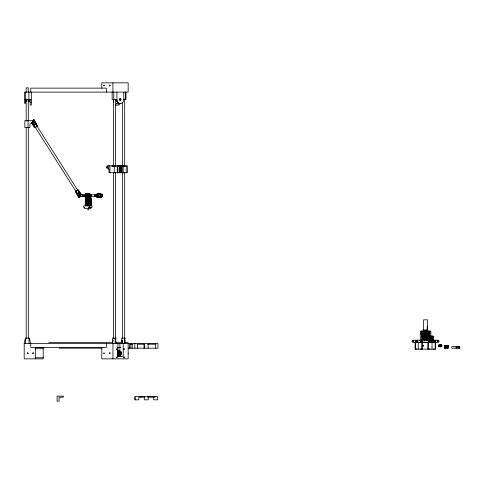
<?xml version="1.0" encoding="UTF-8"?>
<svg xmlns="http://www.w3.org/2000/svg" width="484" height="484" viewBox="0 0 484 484"><rect width="100%" height="100%" fill="white"/><g stroke="black" fill="none" stroke-linecap="round" stroke-linejoin="round"><path stroke-width="0.73" d="M97.459 196.552L97.459 196.268C96.104 196.05 97.278 197.248 97.683 196.268L98.391 196.268L97.707 196.667M106.371 92.111L106.371 88.136L30.758 88.136L30.758 92.111M128.151 353.356L128.163 353.151M433.501 340.639L433.428 342.345M433.495 340.53L433.501 339.066M433.501 339.707L433.428 340.252M116.208 99.45L116.402 99.928M87.338 194.671L85.747 194.659L86.92 195.197C86.751 194.501 87.749 194.671 86.92 194.907L86.515 194.671M97.217 194.659L98.391 195.197L98.403 194.671L96.994 194.804M86.243 196.667L86.92 196.268L85.843 196.31A0.835 0.417 -90 0 1 85.251 196.322L85.837 196.322L85.831 195.131M97.163 196.655L97.683 195.197L97.683 196.268L97.314 196.31A0.835 0.417 -90 0 1 96.715 196.322L97.308 196.322L97.223 195.01M33.729 121.121L33.916 121.224C33.807 122.071 32.107 122.494 32.966 121.399C34.987 122.083 30.667 122.9 33.916 121.224L32.664 121.611M79.255 195.082L79.388 196.335M79.582 194.871L79.225 195.342M116.027 99.462L116.184 99.934M85.946 195.947L86.212 195.197L86.212 196.268L85.747 196.8L85.251 196.322M426.7 340.198L427.039 337.348M427.203 335.92L427.541 333.071L427.541 335.92M422.774 339.405L422.375 339.798L421.975 339.405L422.375 339.006L422.774 339.405L428.08 339.405M441.081 346.193L441.136 345.6C440.924 344.548 439.345 344.904 439.278 346.09L439.672 346.78L441.093 345.993M441.015 346.314L440.743 346.78L441.015 345.388L441.039 345.83M430.585 341.244L430.82 342.291L430.82 340.222L430.712 342.218L430.712 340.3L430.585 341.256L430.742 340.706M79.049 196.093L79.255 196.165A0.835 0.835 0 0 0 80.58 196.292L79.533 196.552M438.619 346.574L438.855 346.78L438.855 344.923L438.619 345.128M441.674 345.6L441.704 344.923L438.71 344.923L438.619 346.683L441.704 346.78L441.674 344.923L441.801 346.659M112.615 342.757L113.038 340.107L112.512 343.416M121.793 342.757L122.216 340.107L121.684 343.416M122.028 343.416L122.24 342.091M430.712 341.256L430.742 341.807M97.677 196.788L98.391 196.268M35.151 347.651L43.203 347.651L43.203 358.856L24.2 358.856L24.2 343.416L25.416 338.116L29.076 338.116L30.758 343.416L30.758 347.391L106.383 347.391L106.371 343.416M439.811 345.848C441.323 345.092 439.865 347.028 438.619 345.848M440.531 344.923C441.825 345.927 439.738 344.402 439.611 345.274M430.851 337.487L432.176 338.032L430.851 342.327L432.176 340.675L432.176 338.032L433.501 337.487M97.054 196.038L97.054 195.421M84.204 196.655L84.204 194.804M85.692 196.655L85.692 194.804M90.169 196.655L90.435 195.996M95.675 196.655L95.675 194.804M440.531 346.78L439.484 346.266L439.569 345.11M439.781 346.562L439.405 346.314M86.122 194.671L86.92 195.197M79.309 196.431L86.14 196.655M121.2 172.746L121.635 171.354A1.192 1.035 -90 0 0 121.333 169.781A1.192 1.035 -90 0 0 119.953 169.993A1.192 1.035 -90 0 0 120.014 171.602L120.74 172.08L120.74 172.746M85.541 196.111L85.541 195.348M28.187 353.538L27.854 352.872L27.854 353.641M437.324 341.565L437.324 340.948M97.417 195.935L97.417 195.512L95.941 195.463M445.219 348.056L445.77 347.258L446.883 347.258L447.44 348.056L447.44 345.407L446.883 346.199L445.77 346.199L445.219 345.407L445.219 348.056L444.475 347.911M80.58 196.292L80.011 196.8L79.061 196.304L79.013 195.233L79.037 195.766M120.232 103.503L119.076 105.088L115.386 105.088M430.863 342.69L430.851 331.788L430.058 330.995L429.526 331.721L429.526 340.198M429.538 333.258L429.423 333.694M430.82 340.5L430.585 340.427M441.801 345.636L441.801 345.044M441.644 346.036L441.644 345.667M80.175 196.062C81.04 195.361 79.17 194.937 79.588 195.947C81.118 196.595 79.582 194.193 79.061 196.304L80.175 196.062L79.727 195.361M420.257 340.198L420.257 331.788L421.05 330.995L430.058 330.995M79.188 196.48L79.763 196.952L79.291 196.649M431.819 342.424L432.527 342.424M87.447 196.286L86.763 196.843L87.937 196.286L87.447 196.286L87.447 195.173L86.763 194.616L85.608 194.616L85.644 193.878L89.97 194.199L91.113 194.967L91.113 196.498L89.963 197.26L85.608 197.587L85.626 196.843L87.338 196.788M98.234 196.843L98.918 196.286L98.918 195.173L98.234 194.616L97.072 194.616M421.655 334.571L422.641 333.772L428.467 333.839M421.026 333.186L421.026 333.966M430.082 333.966L430.082 333.186M29.294 99.898L29.494 99.462M80.175 194.792L79.727 194.931A0.835 0.835 0 0 0 79.261 196.177L80.846 195.143M433.531 340.5L433.64 340.3M89.97 194.199L85.94 193.878L88.82 194.967L89.963 194.199L88.257 193.878L91.113 194.967M97.066 194.616L97.066 193.878L99.728 193.878L101.434 194.199L97.411 193.878L100.285 194.967L101.434 194.199L102.584 194.967L102.584 196.498L101.434 197.26L97.072 197.587L97.066 196.843M33.336 120.232L33.965 119.832M33.444 120.401L34.074 120.002M32.966 120.728L33.463 120.522M33.481 120.455L34.104 120.056L33.553 120.57M33.596 120.637L34.219 120.238M33.638 120.697L34.261 120.304M33.723 120.837L34.303 120.371M33.765 120.909L34.394 120.51L33.813 120.976M34.485 120.655L33.196 121.442L33.916 121.242M34.533 120.728L33.904 121.127L33.245 120.08L33.892 119.723L37.571 126.118L34.987 127.758L31.399 122.718M33.396 122.652C32.888 123.783 31.871 122.216 32.815 123.021L32.507 122.972M33.626 122.506L34.207 122.137M32.398 122.9L33.142 124.067L34.128 124.582L35.066 123.989L35.017 122.875L34.279 121.708M33.142 124.067L34.34 124.92L35.278 124.321L35.017 122.875M34.412 124.987L35.09 124.557M78.65 195.463L80.283 194.429L80.538 194.653L80.162 194.501C81.403 195.621 79.485 192.68 78.638 192.602L77.7 193.201L77.96 194.647L79.733 197.442L79.11 197.841L75.407 191.404L77.991 189.764L81.584 194.822M77.888 192.971L78.347 192.674M77.96 194.647L77.912 193.539L78.85 192.941L79.836 193.455M78.444 196.794L79.073 196.401M78.493 196.873L79.122 196.474M78.541 196.946L79.164 196.546M78.583 197.012L79.213 196.619M78.632 197.085L79.297 196.758M78.717 197.224L79.34 196.825M78.759 197.284L79.382 196.891L78.838 197.411M78.874 197.466L79.497 197.067M80.913 196.226C80.175 197.472 78.904 196.673 79.763 196.952L79.515 197M78.904 197.52L79.533 197.121M79.013 197.69L79.642 197.291M86.92 196.268L85.995 196.661M110.152 85.831L109.632 85.487L110.152 85.148M117.854 104.024L117.854 103.509M87.846 196.552L86.92 196.552M97.974 194.671L98.639 194.798M79.382 196.788L78.904 195.996C79.618 195.397 80.138 196.316 79.08 196.31M88.82 196.498L85.94 197.587L89.963 197.26L88.82 196.498L88.82 194.967M91.113 196.498L88.233 197.587L89.963 197.26M100.285 196.498L97.411 197.587L101.434 197.26L100.285 196.498L100.285 194.967M102.584 196.498L99.704 197.587L101.434 197.26M86.92 194.907L86.212 194.671M98.391 194.907L97.677 194.671L98.391 195.197M99.069 196.667L98.391 196.552M110.086 353.641L109.65 353.253L110.086 352.872M97.587 195.482L97.163 194.804M118.035 351.166L118.38 351.178M117.848 351.19L117.872 351.184A2.051 1.779 90 0 1 118.852 351.626M441.801 345.836L440.603 345.83M420.257 331.788L430.851 331.788M24.466 99.529L31.351 99.529M123.813 92.111L123.813 99.529A3.975 3.442 90 0 1 120.377 103.503A3.975 3.442 90 0 1 116.934 99.529L112.137 99.529L112.137 92.111M123.571 99.529L125.822 99.529L125.822 92.111M30.159 102.439L31.351 102.439M32.543 122.712L33.602 122.712M107.932 166.042L109.154 166.042M111.604 166.042L112.82 166.042M119.397 166.042L120.619 166.042M112.451 166.121L116.432 166.121M121.629 166.121L125.604 166.121M120.74 165.861L120.74 166.52L120.014 167.004A1.192 1.035 -90 0 0 119.953 168.613A1.192 1.035 -90 0 0 121.333 168.819A1.192 1.035 -90 0 0 121.635 167.246L121.2 166.52L120.008 166.52L120.008 165.861M107.932 167.875L108.622 167.875M108.985 169.339L108.126 168.057L108.991 169.339L108.985 172.746L127.346 172.746L127.346 165.861L107 165.861L107 168.057L108.489 168.057M121.2 172.08L120.008 172.08L120.443 171.354A1.192 1.035 -90 0 0 120.546 171.07M86.303 194.09L90.544 194.09M86.092 194.804L79.437 194.804L78.904 195.996M89.613 194.804L97.562 194.804M87.447 195.173L87.937 195.173L86.763 194.616M84.47 195.463L85.958 195.463M84.47 195.996L85.958 195.996M95.941 195.996L97.429 195.996M85.995 196.268L85.287 196.268L85.777 196.655M100.321 196.286L101.21 196.286L101.21 195.173M89.927 196.655L97.562 196.655M98.391 196.788L97.072 196.843L97.09 197.587M86.303 197.454L90.544 197.454M85.511 197.98L91.337 197.98M85.511 198.246L91.337 198.246M85.511 198.513L91.337 198.513M85.511 198.779L91.337 198.779M85.511 199.039L91.337 199.039M85.511 199.305L91.337 199.305M85.511 199.571L91.337 199.571M85.511 199.838L91.337 199.838M85.511 200.098L91.337 200.098M85.511 200.364L91.337 200.364M85.511 200.63L91.337 200.63M85.511 200.896L91.337 200.896M85.511 201.162L91.337 201.162M85.511 201.423L91.337 201.423M85.511 201.689L91.337 201.689M85.511 201.955L91.337 201.955M85.511 202.221L91.337 202.221M85.511 202.487L91.337 202.487M85.511 202.748L91.337 202.748M85.511 203.014L91.337 203.014M85.511 203.28L91.337 203.28M85.511 203.546L91.337 203.546M85.511 203.806L91.337 203.806M85.511 204.073L91.337 204.073M85.511 204.339L91.337 204.339M85.511 204.605L91.337 204.605M85.511 204.871L91.337 204.871M85.511 205.131L91.337 205.131M84.894 207.255L83.569 207.255L83.569 205.93L91.954 205.93L91.954 207.255L88.276 207.255L88.276 208.574M87.495 209.796L89.352 209.796M423.433 329.949L427.674 329.949M423.433 330.929L427.674 330.929M424.662 332.447L427.275 332.447M427.989 332.447L428.534 332.447M424.057 332.514L427.051 332.514M423.433 333.313L427.674 333.313M422.641 334.105L428.467 334.105M422.641 334.371L428.467 334.371M422.641 334.638L428.467 334.638M422.641 334.898L428.467 334.898M422.641 335.164L428.467 335.164M422.641 335.43L428.467 335.43M430.318 335.43L430.851 335.43M422.641 335.696L428.467 335.696M422.641 335.963L428.467 335.963M422.641 336.223L428.467 336.223M422.641 336.489L428.467 336.489M422.641 336.755L428.467 336.755M422.641 337.021L428.467 337.021M422.641 337.281L428.467 337.281M422.641 337.548L428.467 337.548M429.205 337.548L429.598 337.548M422.641 337.814L428.467 337.814M116.299 338.116L112.584 338.116L112.59 343.416M125.471 338.116L121.762 338.116L121.762 343.416M422.641 338.08L428.467 338.08M422.641 338.346L428.467 338.346M422.641 338.606L428.467 338.606M422.641 338.873L428.467 338.873M422.738 339.139L428.08 339.139M423.494 339.665L427.614 339.665M423.494 339.931L427.614 339.931M430.851 340.198L412.507 340.198L412.047 341.522L412.507 342.315L438.601 342.315L439.061 341.522L438.601 340.198L433.325 340.198M415.49 340.99L417.208 340.99M420.65 340.99L422.375 340.99M428.733 340.99L430.451 340.99M433.9 340.99L435.618 340.99M415.49 341.522L417.208 341.522M420.65 341.522L422.375 341.522M428.733 341.522L430.451 341.522M433.9 341.522L435.618 341.522M48.69 342.624L112.778 342.624M116.517 342.624L122.131 342.624M124.818 342.624L128.157 342.624M24.2 343.416L157.947 343.416L157.947 348.184L128.03 348.184M132.568 344.209L129.537 344.209L129.537 348.184M137.093 344.209L144.674 344.209L144.674 348.184M147.608 344.209L155.872 344.209M444.475 345.588L445.219 345.509M447.44 345.509L448.184 345.588L447.44 345.685M444.475 345.685L445.219 345.63M444.475 345.739L445.219 345.739M447.44 345.739L448.184 345.739M444.475 345.8L445.219 345.8M447.44 345.8L448.184 345.8M444.475 346.066L445.219 346.066M447.44 346.066L448.184 346.066M444.475 346.387L445.219 346.387M447.44 346.387L448.184 346.387M444.475 346.732L445.219 346.732M447.44 346.732L448.184 346.732M444.475 347.07L445.219 347.07M447.44 347.07L448.184 347.07M117.636 347.391L120.643 347.391M444.475 347.391L445.219 347.391M447.44 347.391L448.184 347.391M117.624 347.651L120.462 347.651M444.475 347.657L445.219 347.657M447.44 347.657L448.184 347.657M445.219 347.718L444.475 347.772L445.219 347.875M448.184 347.718L447.44 347.772L448.184 347.875M447.44 347.911L448.184 347.948M59.211 348.184L101.9 348.184M35.151 348.752L43.203 348.752M415.998 348.97L416.791 348.97M420.233 348.97L421.032 348.97M429.241 348.97L430.034 348.97M433.476 348.97L434.275 348.97M118.526 351.269L117.854 351.269A2.117 1.833 90 0 1 119.742 351.662L119.748 351.632M117.902 351.535L118.429 351.535M117.854 351.614L118.526 351.614M33.124 352.951L33.602 352.951M117.648 356.472L123.19 356.472L123.19 343.416M35.151 357.761L43.203 357.761M144.831 397.189L138.811 397.189L138.811 399.832L134.836 399.832L134.836 396.656L157.681 396.656L157.681 399.832L153.706 399.832L153.706 397.189M147.523 397.189L154.517 397.189M96.715 196.322L97.217 196.8L97.459 196.407M85.662 196.534L85.995 196.407M33.59 120.728L33.215 120.57L33.523 120.619M118.61 351.154L117.848 351.142A2.117 1.833 90 0 1 119.01 351.662M79.455 196.897L79.763 196.952M101.434 194.199L99.704 193.878L102.584 194.967M430.585 342.091L430.82 342.013M32.706 122.682L33.051 122.627M96.909 196.54L97.217 196.8M35.634 127.346L31.629 123.075L34.987 127.758M77.343 190.176L81.348 194.453L77.991 189.764M432.176 340.675L433.501 342.327L432.176 338.032M421.05 330.995L421.582 331.721L421.582 340.198M433.489 342.69L433.501 336.41L432.176 335.866L430.851 336.41L430.99 340.367M36.965 126.046L77.398 189.71M35.066 123.989L35.278 124.321M78.638 192.602L78.85 192.941M32.791 121.448L33.233 122.143M34.128 124.582L34.34 124.92M77.7 193.201L77.912 193.539M35.58 127.818L76.012 191.482M75.407 191.404L78.22 196.437L76.055 190.998M37.571 126.118L34.757 121.085L36.923 126.53M430.954 342.406L430.851 339.066M78.898 195.857L78.771 195.385M106.734 167.131L107 168.057M430.863 340.597L430.99 340.887L430.954 340.306M423.905 335.92L423.567 333.071L423.567 335.92M424.069 337.348L424.407 340.198M125.314 343.416L124.703 338.116L124.703 342.091M124.969 343.416L124.358 338.116L124.358 343.416M116.142 343.416L115.531 338.116L115.531 342.091M115.797 343.416L115.186 338.116L115.186 343.416M459.491 348.184L459.491 347.125L456.049 347.125L456.049 348.184M458.699 347.125L458.699 348.184M456.842 347.125L456.842 348.184M446.883 345.407L446.883 348.056M445.77 345.407L445.77 348.056M435.618 340.198L435.618 349.206L415.072 349.152L415.072 342.267L435.201 342.267L435.201 349.152M433.9 340.198L433.9 342.315M432.024 342.267L432.024 349.152M430.718 340.198L430.718 342.315M430.451 340.198L430.451 342.315M428.733 340.198L428.733 342.315M428.576 342.267L428.576 349.152M428.467 330.995L428.467 331.358M427.783 342.267L427.783 349.152M427.541 330.391L427.541 319.827L423.567 319.827L423.567 331.601M427.541 337.348L427.541 340.198M427.142 326.452L427.142 330.13M423.567 337.348L423.567 339.484M422.907 345.074L422.907 346.447M422.641 330.995L422.641 331.358M422.484 342.267L422.484 349.152M422.375 340.198L422.375 342.315M421.691 342.267L421.691 349.152M420.65 340.198L420.65 342.315M420.39 340.198L420.39 342.315M419.652 340.198L419.652 340.73M418.249 342.267L418.249 349.152M417.474 340.198L417.474 342.315M417.208 340.198L417.208 342.315M415.49 340.198L415.49 349.206M155.297 344.209L155.297 348.184M155.031 396.656L155.031 397.189M148.249 397.189L148.249 399.832L144.274 399.832L144.274 397.189M148.11 344.209L148.11 348.184M144.038 344.209L144.038 348.184M140.771 396.656L140.771 397.189M137.486 344.209L137.486 348.184M135.139 397.189L135.139 399.832M134.836 343.416L134.836 348.184M132.186 344.209L132.186 348.184M130.807 344.209L130.807 348.184M128.157 343.416L128.163 358.856L101.791 358.856L101.791 347.391M126.185 165.861L126.185 172.746M125.804 92.111L125.804 99.529M124.672 99.202L124.672 166.411M124.672 172.455L124.672 338.594M123.202 165.861L123.202 172.746M122.555 102.221L122.555 166.411M122.555 172.455L122.555 338.594M122.119 165.861L122.119 172.746M121.2 165.861L121.2 166.52M119.905 343.416L119.905 351.396M119.905 355.026L119.905 356.472M119.548 165.861L119.548 166.52M119.367 165.861L119.367 172.746M118.907 165.861L118.907 166.52M118.447 165.861L118.447 166.52M117.908 165.861L117.908 172.746M117.921 343.416L117.921 356.472M117.709 165.861L117.709 166.52M117.533 165.861L117.533 172.746M117.243 165.861L117.243 172.746M116.934 92.111L116.934 99.529M115.507 99.202L115.501 166.411M115.507 172.455L115.501 338.594M114.26 165.861L114.26 172.746M113.758 92.111L113.758 99.529M113.492 99.529L113.492 102.439M113.383 99.202L113.377 166.411M113.383 172.455L113.377 338.594M112.923 82.843L112.923 92.111M112.947 343.416L112.947 358.856M109.922 165.861L109.922 172.746M101.785 88.136L101.785 82.843L128.157 82.843L128.157 92.111L24.466 92.111L24.466 103.503M99.492 193.878L99.486 194.616M99.438 193.878L99.438 194.616M99.383 193.878L99.323 194.616M99.19 193.878L99.256 194.616M99.117 193.878L99.117 194.616M99.045 193.878L99.045 194.616M98.887 193.878L98.966 194.616M98.803 193.878L98.803 194.616M98.718 193.878L98.718 194.616M98.385 193.878L98.391 194.616M98.046 193.878L98.046 194.616M97.726 193.878L97.726 194.616M97.453 193.878L97.453 194.616M97.453 196.843L97.453 197.587M97.242 193.878L97.199 194.616L97.115 193.878M97.242 196.843L97.199 197.587M94.743 194.804L94.743 196.655M90.919 207.255L90.919 208.574L84.603 208.574L84.603 207.255M89.74 195.173L89.74 196.286M89.304 205.93L89.304 207.255M88.021 193.878L88.021 194.616M87.973 193.878L87.913 194.616L87.852 193.878M87.725 193.878L87.792 194.616M87.652 193.878L87.652 194.616M87.574 193.878L87.574 194.616M87.416 193.878L87.416 194.616M87.338 193.878L87.338 194.616M87.253 193.878L87.253 194.616M86.92 193.878L86.92 194.616M86.575 193.878L86.575 194.616M86.255 193.878L86.261 194.616M85.983 193.878L85.983 194.616M85.777 194.616L85.771 193.878L85.698 194.616M82.613 194.804L82.613 196.655M35.344 347.391L35.344 358.856M31.351 92.111L31.351 105.088L30.159 105.088L30.159 99.529M29.76 99.444L29.76 101.573M29.693 99.45L29.693 101.64M29.076 338.116L29.076 343.416M28.901 92.111L28.901 99.529M28.308 92.402L28.308 87.87L26.184 87.87L26.184 92.402M28.308 99.202L28.308 121.103M28.308 127.897L28.308 338.594M28.241 101.64L28.241 99.529L28.175 101.573M28.042 120.697L28.042 127.582M26.317 99.45L26.317 101.573M26.184 99.202L26.184 121.103M26.184 127.897L26.184 338.594M26.118 101.64L26.118 99.45L26.051 101.573M25.658 92.111L25.658 103.503M25.416 338.116L25.416 343.416M89.098 194.81A1.059 0.92 -90 0 1 88.881 196.752M87.846 196.262A1.059 0.92 -90 0 1 87.846 195.203M100.569 194.81A1.059 0.92 -90 0 1 100.345 196.752M446.859 347.645A1.059 1.059 0 0 1 445.8 347.645M445.8 345.812A1.059 1.059 0 0 1 446.859 345.812M116.88 100.315A2.051 1.779 90 0 1 116.777 99.928M116.898 100.587A2.117 1.833 90 0 1 116.686 99.94M117.4 101.604A2.117 1.833 90 0 1 115.924 99.529A2.051 1.779 90 0 0 116.838 101.307M117.382 101.543A2.051 1.779 90 0 1 117.043 101.422M120.558 98.972A1.258 1.089 90 0 1 120.298 100.472M119.802 98.918A0.659 0.575 -90 0 1 119.802 100.14M120.667 103.364A3.975 3.442 90 0 1 116.335 99.529M119.778 98.797A0.726 0.629 90 0 1 120.407 99.529A0.726 0.629 90 0 1 119.778 100.255M117.927 350.44A2.916 2.523 -90 0 1 119.457 351.801M119.457 354.711A2.916 2.523 -90 0 1 117.927 356.073M118.054 350.44A2.916 2.523 -90 0 1 119.59 351.801M119.59 354.711A2.916 2.523 -90 0 1 118.054 356.073M119.451 355.032A2.051 1.779 90 0 1 117.884 355.153M117.884 351.36A2.051 1.779 90 0 1 119.645 351.626M119.548 355.02A2.117 1.833 90 0 1 117.83 355.214M118.822 355.02A2.117 1.833 90 0 1 117.8 355.377M118.659 355.032A2.051 1.779 90 0 1 117.884 355.304M120.589 353.562A1.192 1.035 -90 0 1 118.967 354.203A1.192 1.035 -90 0 1 119.076 352.225A1.192 1.035 -90 0 1 120.619 353.102M119.1 354.355A1.192 1.035 90 0 1 118.598 352.661M118.816 352.358A1.192 1.035 90 0 1 119.427 352.068M121.133 354.04A2.051 1.779 90 0 1 118.084 354.506M118.017 352.116A2.051 1.779 90 0 1 121.175 352.594M121.236 352.854A2.051 1.779 90 0 1 121.236 353.659M117.854 352.576A2.117 1.833 90 0 1 120.679 351.547A2.117 1.833 90 0 1 120.679 354.966A2.117 1.833 90 0 1 117.854 353.937M120.679 353.58A1.258 1.089 90 0 1 118.961 354.252A1.258 1.089 90 0 1 119.082 352.164A1.258 1.089 90 0 1 120.704 353.09M117.854 353.12A2.051 1.779 90 0 1 120.546 351.499A2.051 1.779 90 0 1 120.546 355.014A2.051 1.779 90 0 1 117.854 353.393M120.141 353.55A0.659 0.575 -90 0 1 119.239 353.744A0.659 0.575 -90 0 1 119.33 352.691A0.659 0.575 -90 0 1 120.177 353.084M120.546 168.154A1.192 1.035 -90 0 1 119.814 168.995M120.093 168.208A0.726 0.629 -90 0 1 119.863 168.474M119.814 169.606A1.192 1.035 -90 0 1 120.062 169.727M120.28 169.914A1.192 1.035 -90 0 1 120.443 170.162M120.093 171.124A0.726 0.629 -90 0 1 119.863 171.39M83.726 195.615C83.938 197.182 84.422 194.58 83.726 195.615M95.197 195.615C95.415 197.194 95.88 194.55 95.197 195.615M107.2 166.853C107.406 168.329 107.841 165.849 107.2 166.853M27.213 353.151C27.612 354.651 28.247 352.11 27.213 353.151M32.718 353.151C33.118 354.651 33.753 352.11 32.718 353.151M103.745 85.384C104.145 86.884 104.78 84.343 103.745 85.384M109.251 85.384C109.65 86.884 110.285 84.343 109.251 85.384M116.444 103.697L116.868 103.897L116.444 103.697M118.169 103.697L118.586 103.897L118.169 103.697M121.188 169.194C121.617 170.785 122.295 168.075 121.188 169.194M103.757 353.151C104.157 354.651 104.792 352.11 103.757 353.151M109.263 353.151C109.662 354.639 110.31 352.128 109.263 353.151M116.559 349.012C117.098 351.009 117.939 347.621 116.559 349.012M116.559 357.222C117.098 359.219 117.939 355.831 116.559 357.222M123.668 349.012C124.2 351.009 125.047 347.621 123.668 349.012M123.668 357.222C124.2 359.219 125.047 355.831 123.668 357.222M412.828 341.141C413.269 342.787 413.965 339.992 412.828 341.141M437.548 341.141C437.99 342.787 438.692 339.992 437.548 341.141M421.994 332.944C422.478 334.462 423.173 331.873 421.994 332.944M421.969 335.267C420.566 339.816 428.074 341.831 429.133 337.185C430.542 332.629 423.028 330.614 421.969 335.267M422.738 345.6C423.258 347.216 423.996 344.457 422.738 345.6M428.346 332.944C428.836 334.462 429.526 331.873 428.346 332.944M428.346 339.302C428.836 340.815 429.526 338.231 428.346 339.302M34.4 121.968L33.868 122.894L31.617 122.894L29.893 124.182L29.893 127.582L24.859 127.582L24.859 120.697L33.868 120.697L34.4 121.968M33.753 122.18L33.753 122.18M79.57 195.748L79.061 196.28L79.57 195.748M448.184 345.407L444.475 345.407L444.475 348.05L448.184 348.05L448.184 345.407M459.8 346.592L451.856 346.592L451.856 348.184L459.8 348.184L459.8 346.592M63.186 396.13L57.094 396.13L57.094 401.157L59.084 401.157L59.084 397.189L63.186 397.189L63.186 396.13M85.777 197.587L85.771 196.843L85.735 197.587M102.227 196.262A1.059 0.92 -90 0 0 101.434 194.671A1.059 0.92 -90 0 0 100.642 196.262A1.059 0.92 -90 0 0 102.227 196.262M90.762 196.262A1.059 0.92 -90 0 0 89.963 194.671A1.059 0.92 -90 0 0 89.171 196.262A1.059 0.92 -90 0 0 90.762 196.262M431.425 337.481A1.059 0.75 0 0 0 433.198 337.142A1.059 0.75 0 0 0 431.897 336.229A1.059 0.75 0 0 0 431.425 337.481M422.931 338.848A3.709 3.709 0 0 0 429.133 337.185A3.709 3.709 0 0 0 424.595 332.641A3.709 3.709 0 0 0 422.931 338.848M119.826 99.166A0.726 0.629 90 0 0 120.377 100.255A0.726 0.629 90 0 0 120.921 99.166A0.726 0.629 90 0 0 119.826 99.166M120.728 353.725A0.659 0.575 -90 0 0 120.474 352.618A0.659 0.575 -90 0 0 119.772 353.429A0.659 0.575 -90 0 0 120.728 353.725M121.188 171.276A0.726 0.629 -90 0 0 120.903 170.053A0.726 0.629 -90 0 0 120.135 170.949A0.726 0.629 -90 0 0 121.188 171.276M121.188 168.359A0.726 0.629 -90 0 0 120.903 167.143A0.726 0.629 -90 0 0 120.135 168.033A0.726 0.629 -90 0 0 121.188 168.359"/></g></svg>
